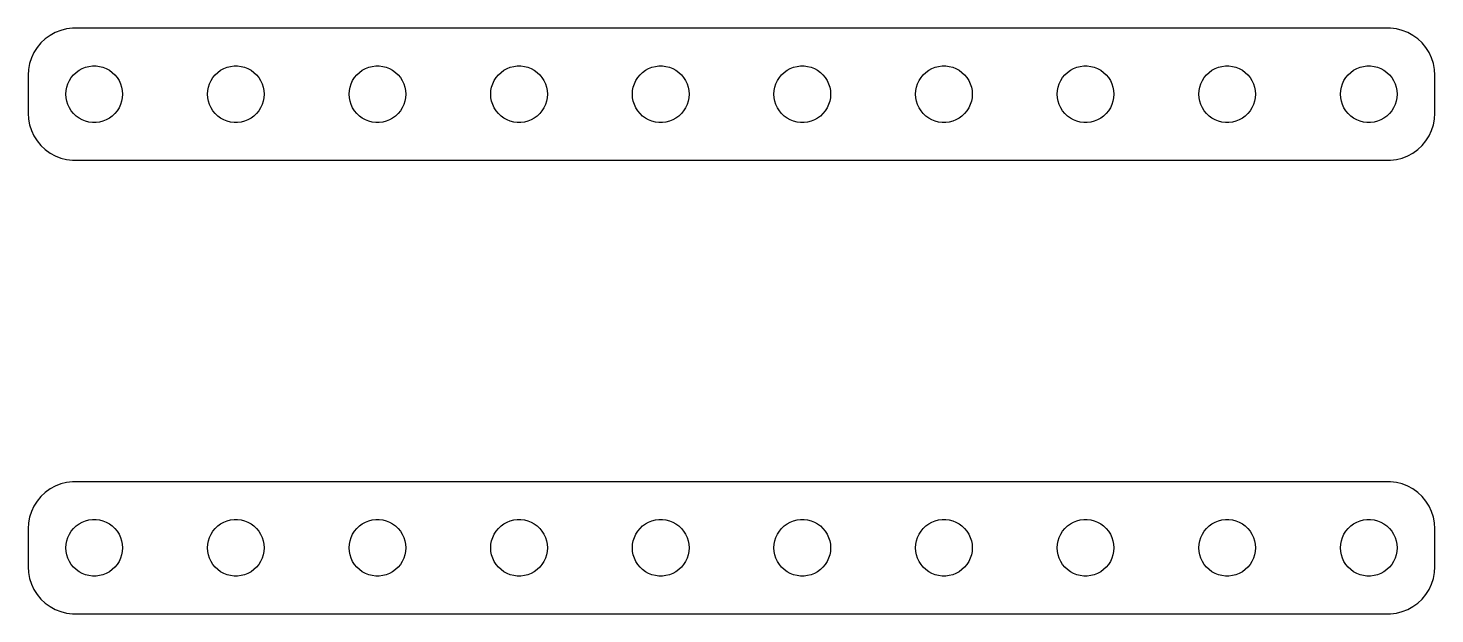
# Model space of a CAD drawing. Header units: metres. Extents: x -37.2 to 37.2, y 68.5 to 147.5.
# Drawn here: x -37.2 to 37.2, y 68.5 to 99.5 of the extents above; entities that cross this region are included whole.
import ezdxf

# ---------------------------------------------------------------- set-up
doc = ezdxf.new("R2010")
doc.units = ezdxf.units.M

msp = doc.modelspace()

# ---------------------------------------------------------------- linework, layer by layer
for p, q in [((-36.0896, 99.1108), (-36.3436, 98.9263)), ((-35.8144, 99.2621), (-36.0896, 99.1108)), ((-35.5225, 99.3776), (-35.8144, 99.2621)), ((-35.2184, 99.4557), (-35.5225, 99.3776)), ((-34.907, 99.4951), (-35.2184, 99.4557)), ((34.907, 99.4951), (-34.907, 99.4951)), ((35.2184, 99.4557), (34.907, 99.4951)), ((35.5225, 99.3776), (35.2184, 99.4557)), ((35.8144, 99.2621), (35.5225, 99.3776)), ((36.0896, 99.1108), (35.8144, 99.2621)), ((36.3436, 98.9263), (36.0896, 99.1108)), ((-36.7725, 98.4695), (-36.9408, 98.2044)), ((-36.5724, 98.7114), (-36.7725, 98.4695)), ((-36.3436, 98.9263), (-36.5724, 98.7114)), ((36.5724, 98.7114), (36.3436, 98.9263)), ((36.7725, 98.4695), (36.5724, 98.7114)), ((36.9408, 98.2044), (36.7725, 98.4695)), ((-37.1714, 97.6217), (-37.2303, 97.3133)), ((-37.0744, 97.9203), (-37.1714, 97.6217)), ((-36.9408, 98.2044), (-37.0744, 97.9203)), ((37.0744, 97.9203), (36.9408, 98.2044)), ((37.1714, 97.6217), (37.0744, 97.9203)), ((37.2303, 97.3133), (37.1714, 97.6217)), ((-37.2303, 97.3133), (-37.25, 97)), ((-37.25, 97), (-37.25, 95)), ((-35.0645, 96.7226), (-34.9635, 96.8817)), ((-34.9635, 96.8817), (-34.8434, 97.0268)), ((-34.8434, 97.0268), (-34.7061, 97.1558)), ((-34.7061, 97.1558), (-34.5537, 97.2665)), ((-34.5537, 97.2665), (-34.3887, 97.3572)), ((-34.3887, 97.3572), (-34.2135, 97.4266)), ((-34.2135, 97.4266), (-34.0311, 97.4734)), ((-34.0311, 97.4734), (-33.8442, 97.497)), ((-33.8442, 97.497), (-33.6558, 97.497)), ((-33.6558, 97.497), (-33.4689, 97.4734)), ((-33.4689, 97.4734), (-33.2865, 97.4266)), ((-33.2865, 97.4266), (-33.1113, 97.3572)), ((-33.1113, 97.3572), (-32.9463, 97.2665)), ((-32.9463, 97.2665), (-32.7939, 97.1558)), ((-32.7939, 97.1558), (-32.6565, 97.0268)), ((-32.6565, 97.0268), (-32.5365, 96.8817)), ((-32.5365, 96.8817), (-32.4355, 96.7226)), ((-27.5645, 96.7226), (-27.4635, 96.8817)), ((-27.4635, 96.8817), (-27.3434, 97.0268)), ((-27.3434, 97.0268), (-27.2061, 97.1558)), ((-27.2061, 97.1558), (-27.0537, 97.2665)), ((-27.0537, 97.2665), (-26.8887, 97.3572)), ((-26.8887, 97.3572), (-26.7135, 97.4266)), ((-26.7135, 97.4266), (-26.5311, 97.4734)), ((-26.5311, 97.4734), (-26.3442, 97.497)), ((-26.3442, 97.497), (-26.1558, 97.497)), ((-26.1558, 97.497), (-25.9689, 97.4734)), ((-25.9689, 97.4734), (-25.7865, 97.4266)), ((-25.7865, 97.4266), (-25.6113, 97.3572)), ((-25.6113, 97.3572), (-25.4463, 97.2665)), ((-25.4463, 97.2665), (-25.2939, 97.1558)), ((-25.2939, 97.1558), (-25.1565, 97.0268)), ((-25.1565, 97.0268), (-25.0365, 96.8817)), ((-25.0365, 96.8817), (-24.9355, 96.7226)), ((-20.0645, 96.7226), (-19.9635, 96.8817)), ((-19.9635, 96.8817), (-19.8434, 97.0268)), ((-19.8434, 97.0268), (-19.7061, 97.1558)), ((-19.7061, 97.1558), (-19.5537, 97.2665)), ((-19.5537, 97.2665), (-19.3887, 97.3572)), ((-19.3887, 97.3572), (-19.2135, 97.4266)), ((-19.2135, 97.4266), (-19.0311, 97.4734)), ((-19.0311, 97.4734), (-18.8442, 97.497)), ((-18.8442, 97.497), (-18.6558, 97.497)), ((-18.6558, 97.497), (-18.4689, 97.4734)), ((-18.4689, 97.4734), (-18.2865, 97.4266)), ((-18.2865, 97.4266), (-18.1113, 97.3572)), ((-18.1113, 97.3572), (-17.9463, 97.2665)), ((-17.9463, 97.2665), (-17.7939, 97.1558)), ((-17.7939, 97.1558), (-17.6565, 97.0268)), ((-17.6565, 97.0268), (-17.5365, 96.8817)), ((-17.5365, 96.8817), (-17.4355, 96.7226)), ((-12.5645, 96.7226), (-12.4635, 96.8817)), ((-12.4635, 96.8817), (-12.3434, 97.0268)), ((-12.3434, 97.0268), (-12.2061, 97.1558)), ((-12.2061, 97.1558), (-12.0537, 97.2665)), ((-12.0537, 97.2665), (-11.8887, 97.3572)), ((-11.8887, 97.3572), (-11.7135, 97.4266)), ((-11.7135, 97.4266), (-11.5311, 97.4734)), ((-11.5311, 97.4734), (-11.3442, 97.497)), ((-11.3442, 97.497), (-11.1558, 97.497)), ((-11.1558, 97.497), (-10.9689, 97.4734)), ((-10.9689, 97.4734), (-10.7865, 97.4266)), ((-10.7865, 97.4266), (-10.6113, 97.3572)), ((-10.6113, 97.3572), (-10.4463, 97.2665)), ((-10.4463, 97.2665), (-10.2939, 97.1558)), ((-10.2939, 97.1558), (-10.1565, 97.0268)), ((-10.1565, 97.0268), (-10.0365, 96.8817)), ((-10.0365, 96.8817), (-9.93553, 96.7226)), ((-5.06445, 96.7226), (-4.96352, 96.8817)), ((-4.96352, 96.8817), (-4.84344, 97.0268)), ((-4.84344, 97.0268), (-4.70613, 97.1558)), ((-4.70613, 97.1558), (-4.55373, 97.2665)), ((-4.55373, 97.2665), (-4.38866, 97.3572)), ((-4.38866, 97.3572), (-4.21352, 97.4266)), ((-4.21352, 97.4266), (-4.03107, 97.4734)), ((-4.03107, 97.4734), (-3.84418, 97.497)), ((-3.84418, 97.497), (-3.65581, 97.497)), ((-3.65581, 97.497), (-3.46892, 97.4734)), ((-3.46892, 97.4734), (-3.28647, 97.4266)), ((-3.28647, 97.4266), (-3.11133, 97.3572)), ((-3.11133, 97.3572), (-2.94626, 97.2665)), ((-2.94626, 97.2665), (-2.79385, 97.1558)), ((-2.79385, 97.1558), (-2.65654, 97.0268)), ((-2.65654, 97.0268), (-2.53647, 96.8817)), ((-2.53647, 96.8817), (-2.43553, 96.7226)), ((2.43553, 96.7226), (2.53647, 96.8817)), ((2.53647, 96.8817), (2.65654, 97.0268)), ((2.65654, 97.0268), (2.79385, 97.1558)), ((2.79385, 97.1558), (2.94626, 97.2665)), ((2.94626, 97.2665), (3.11133, 97.3572)), ((3.11133, 97.3572), (3.28647, 97.4266)), ((3.28647, 97.4266), (3.46892, 97.4734)), ((3.46892, 97.4734), (3.65581, 97.497)), ((3.65581, 97.497), (3.84418, 97.497)), ((3.84418, 97.497), (4.03107, 97.4734)), ((4.03107, 97.4734), (4.21352, 97.4266)), ((4.21352, 97.4266), (4.38866, 97.3572)), ((4.38866, 97.3572), (4.55373, 97.2665)), ((4.55373, 97.2665), (4.70613, 97.1558)), ((4.70613, 97.1558), (4.84344, 97.0268)), ((4.84344, 97.0268), (4.96352, 96.8817)), ((4.96352, 96.8817), (5.06445, 96.7226)), ((9.93553, 96.7226), (10.0365, 96.8817)), ((10.0365, 96.8817), (10.1565, 97.0268)), ((10.1565, 97.0268), (10.2939, 97.1558)), ((10.2939, 97.1558), (10.4463, 97.2665)), ((10.4463, 97.2665), (10.6113, 97.3572)), ((10.6113, 97.3572), (10.7865, 97.4266)), ((10.7865, 97.4266), (10.9689, 97.4734)), ((10.9689, 97.4734), (11.1558, 97.497)), ((11.1558, 97.497), (11.3442, 97.497)), ((11.3442, 97.497), (11.5311, 97.4734)), ((11.5311, 97.4734), (11.7135, 97.4266)), ((11.7135, 97.4266), (11.8887, 97.3572)), ((11.8887, 97.3572), (12.0537, 97.2665)), ((12.0537, 97.2665), (12.2061, 97.1558)), ((12.2061, 97.1558), (12.3434, 97.0268)), ((12.3434, 97.0268), (12.4635, 96.8817)), ((12.4635, 96.8817), (12.5645, 96.7226)), ((17.4355, 96.7226), (17.5365, 96.8817)), ((17.5365, 96.8817), (17.6565, 97.0268)), ((17.6565, 97.0268), (17.7939, 97.1558)), ((17.7939, 97.1558), (17.9463, 97.2665)), ((17.9463, 97.2665), (18.1113, 97.3572)), ((18.1113, 97.3572), (18.2865, 97.4266)), ((18.2865, 97.4266), (18.4689, 97.4734)), ((18.4689, 97.4734), (18.6558, 97.497)), ((18.6558, 97.497), (18.8442, 97.497)), ((18.8442, 97.497), (19.0311, 97.4734)), ((19.0311, 97.4734), (19.2135, 97.4266)), ((19.2135, 97.4266), (19.3887, 97.3572)), ((19.3887, 97.3572), (19.5537, 97.2665)), ((19.5537, 97.2665), (19.7061, 97.1558)), ((19.7061, 97.1558), (19.8434, 97.0268)), ((19.8434, 97.0268), (19.9635, 96.8817)), ((19.9635, 96.8817), (20.0645, 96.7226)), ((24.9355, 96.7226), (25.0365, 96.8817)), ((25.0365, 96.8817), (25.1565, 97.0268)), ((25.1565, 97.0268), (25.2939, 97.1558)), ((25.2939, 97.1558), (25.4463, 97.2665)), ((25.4463, 97.2665), (25.6113, 97.3572)), ((25.6113, 97.3572), (25.7865, 97.4266)), ((25.7865, 97.4266), (25.9689, 97.4734)), ((25.9689, 97.4734), (26.1558, 97.497)), ((26.1558, 97.497), (26.3442, 97.497)), ((26.3442, 97.497), (26.5311, 97.4734)), ((26.5311, 97.4734), (26.7135, 97.4266)), ((26.7135, 97.4266), (26.8887, 97.3572)), ((26.8887, 97.3572), (27.0537, 97.2665)), ((27.0537, 97.2665), (27.2061, 97.1558)), ((27.2061, 97.1558), (27.3434, 97.0268)), ((27.3434, 97.0268), (27.4635, 96.8817)), ((27.4635, 96.8817), (27.5645, 96.7226)), ((32.4355, 96.7226), (32.5365, 96.8817)), ((32.5365, 96.8817), (32.6565, 97.0268)), ((32.6565, 97.0268), (32.7939, 97.1558)), ((32.7939, 97.1558), (32.9463, 97.2665)), ((32.9463, 97.2665), (33.1113, 97.3572)), ((33.1113, 97.3572), (33.2865, 97.4266)), ((33.2865, 97.4266), (33.4689, 97.4734)), ((33.4689, 97.4734), (33.6558, 97.497)), ((33.6558, 97.497), (33.8442, 97.497)), ((33.8442, 97.497), (34.0311, 97.4734)), ((34.0311, 97.4734), (34.2135, 97.4266)), ((34.2135, 97.4266), (34.3887, 97.3572)), ((34.3887, 97.3572), (34.5537, 97.2665)), ((34.5537, 97.2665), (34.7061, 97.1558)), ((34.7061, 97.1558), (34.8434, 97.0268)), ((34.8434, 97.0268), (34.9635, 96.8817)), ((34.9635, 96.8817), (35.0645, 96.7226)), ((37.25, 97), (37.2303, 97.3133)), ((37.25, 95), (37.25, 97)), ((-35.25, 96), (-35.2382, 96.188)), ((-35.2382, 96.188), (-35.2029, 96.373)), ((-35.2029, 96.373), (-35.1447, 96.5522)), ((-35.1447, 96.5522), (-35.0645, 96.7226)), ((-32.4355, 96.7226), (-32.3553, 96.5522)), ((-32.3553, 96.5522), (-32.2971, 96.373)), ((-32.2971, 96.373), (-32.2618, 96.188)), ((-32.2618, 96.188), (-32.25, 96)), ((-27.75, 96), (-27.7382, 96.188)), ((-27.7382, 96.188), (-27.7029, 96.373)), ((-27.7029, 96.373), (-27.6447, 96.5522)), ((-27.6447, 96.5522), (-27.5645, 96.7226)), ((-24.9355, 96.7226), (-24.8553, 96.5522)), ((-24.8553, 96.5522), (-24.7971, 96.373)), ((-24.7971, 96.373), (-24.7618, 96.188)), ((-24.7618, 96.188), (-24.75, 96)), ((-20.25, 96), (-20.2382, 96.188)), ((-20.2382, 96.188), (-20.2029, 96.373)), ((-20.2029, 96.373), (-20.1447, 96.5522)), ((-20.1447, 96.5522), (-20.0645, 96.7226)), ((-17.4355, 96.7226), (-17.3553, 96.5522)), ((-17.3553, 96.5522), (-17.2971, 96.373)), ((-17.2971, 96.373), (-17.2618, 96.188)), ((-17.2618, 96.188), (-17.25, 96)), ((-12.75, 96), (-12.7382, 96.188)), ((-12.7382, 96.188), (-12.7029, 96.373)), ((-12.7029, 96.373), (-12.6447, 96.5522)), ((-12.6447, 96.5522), (-12.5645, 96.7226)), ((-9.93553, 96.7226), (-9.85533, 96.5522)), ((-9.85533, 96.5522), (-9.79712, 96.373)), ((-9.79712, 96.373), (-9.76183, 96.188)), ((-9.76183, 96.188), (-9.75, 96)), ((-5.25, 96), (-5.23816, 96.188)), ((-5.23816, 96.188), (-5.20287, 96.373)), ((-5.20287, 96.373), (-5.14465, 96.5522)), ((-5.14465, 96.5522), (-5.06445, 96.7226)), ((-2.43553, 96.7226), (-2.35533, 96.5522)), ((-2.35533, 96.5522), (-2.29712, 96.373)), ((-2.29712, 96.373), (-2.26183, 96.188)), ((-2.26183, 96.188), (-2.25, 96)), ((2.25, 96), (2.26183, 96.188)), ((2.26183, 96.188), (2.29712, 96.373)), ((2.29712, 96.373), (2.35533, 96.5522)), ((2.35533, 96.5522), (2.43553, 96.7226)), ((5.06445, 96.7226), (5.14465, 96.5522)), ((5.14465, 96.5522), (5.20287, 96.373)), ((5.20287, 96.373), (5.23816, 96.188)), ((5.23816, 96.188), (5.25, 96)), ((9.75, 96), (9.76183, 96.188)), ((9.76183, 96.188), (9.79712, 96.373)), ((9.79712, 96.373), (9.85533, 96.5522)), ((9.85533, 96.5522), (9.93553, 96.7226)), ((12.5645, 96.7226), (12.6447, 96.5522)), ((12.6447, 96.5522), (12.7029, 96.373)), ((12.7029, 96.373), (12.7382, 96.188)), ((12.7382, 96.188), (12.75, 96)), ((17.25, 96), (17.2618, 96.188)), ((17.2618, 96.188), (17.2971, 96.373)), ((17.2971, 96.373), (17.3553, 96.5522)), ((17.3553, 96.5522), (17.4355, 96.7226)), ((20.0645, 96.7226), (20.1447, 96.5522)), ((20.1447, 96.5522), (20.2029, 96.373)), ((20.2029, 96.373), (20.2382, 96.188)), ((20.2382, 96.188), (20.25, 96)), ((24.75, 96), (24.7618, 96.188)), ((24.7618, 96.188), (24.7971, 96.373)), ((24.7971, 96.373), (24.8553, 96.5522)), ((24.8553, 96.5522), (24.9355, 96.7226)), ((27.5645, 96.7226), (27.6447, 96.5522)), ((27.6447, 96.5522), (27.7029, 96.373)), ((27.7029, 96.373), (27.7382, 96.188)), ((27.7382, 96.188), (27.75, 96)), ((32.25, 96), (32.2618, 96.188)), ((32.2618, 96.188), (32.2971, 96.373)), ((32.2971, 96.373), (32.3553, 96.5522)), ((32.3553, 96.5522), (32.4355, 96.7226)), ((35.0645, 96.7226), (35.1447, 96.5522)), ((35.1447, 96.5522), (35.2029, 96.373)), ((35.2029, 96.373), (35.2382, 96.188)), ((35.2382, 96.188), (35.25, 96)), ((-35.2382, 95.812), (-35.25, 96)), ((-35.2029, 95.627), (-35.2382, 95.812)), ((-35.1447, 95.4478), (-35.2029, 95.627)), ((-35.0645, 95.2774), (-35.1447, 95.4478)), ((-32.3553, 95.4478), (-32.4355, 95.2774)), ((-32.2971, 95.627), (-32.3553, 95.4478)), ((-32.2618, 95.812), (-32.2971, 95.627)), ((-32.25, 96), (-32.2618, 95.812)), ((-27.7382, 95.812), (-27.75, 96)), ((-27.7029, 95.627), (-27.7382, 95.812)), ((-27.6447, 95.4478), (-27.7029, 95.627)), ((-27.5645, 95.2774), (-27.6447, 95.4478)), ((-24.8553, 95.4478), (-24.9355, 95.2774)), ((-24.7971, 95.627), (-24.8553, 95.4478)), ((-24.7618, 95.812), (-24.7971, 95.627)), ((-24.75, 96), (-24.7618, 95.812)), ((-20.2382, 95.812), (-20.25, 96)), ((-20.2029, 95.627), (-20.2382, 95.812)), ((-20.1447, 95.4478), (-20.2029, 95.627)), ((-20.0645, 95.2774), (-20.1447, 95.4478)), ((-17.3553, 95.4478), (-17.4355, 95.2774)), ((-17.2971, 95.627), (-17.3553, 95.4478)), ((-17.2618, 95.812), (-17.2971, 95.627)), ((-17.25, 96), (-17.2618, 95.812)), ((-12.7382, 95.812), (-12.75, 96)), ((-12.7029, 95.627), (-12.7382, 95.812)), ((-12.6447, 95.4478), (-12.7029, 95.627)), ((-12.5645, 95.2774), (-12.6447, 95.4478)), ((-9.85533, 95.4478), (-9.93553, 95.2774)), ((-9.79712, 95.627), (-9.85533, 95.4478)), ((-9.76183, 95.812), (-9.79712, 95.627)), ((-9.75, 96), (-9.76183, 95.812)), ((-5.23816, 95.812), (-5.25, 96)), ((-5.20287, 95.627), (-5.23816, 95.812)), ((-5.14465, 95.4478), (-5.20287, 95.627)), ((-5.06445, 95.2774), (-5.14465, 95.4478)), ((-2.35533, 95.4478), (-2.43553, 95.2774)), ((-2.29712, 95.627), (-2.35533, 95.4478)), ((-2.26183, 95.812), (-2.29712, 95.627)), ((-2.25, 96), (-2.26183, 95.812)), ((2.26183, 95.812), (2.25, 96)), ((2.29712, 95.627), (2.26183, 95.812)), ((2.35533, 95.4478), (2.29712, 95.627)), ((2.43553, 95.2774), (2.35533, 95.4478)), ((5.14465, 95.4478), (5.06445, 95.2774)), ((5.20287, 95.627), (5.14465, 95.4478)), ((5.23816, 95.812), (5.20287, 95.627)), ((5.25, 96), (5.23816, 95.812)), ((9.76183, 95.812), (9.75, 96)), ((9.79712, 95.627), (9.76183, 95.812)), ((9.85533, 95.4478), (9.79712, 95.627)), ((9.93553, 95.2774), (9.85533, 95.4478)), ((12.6447, 95.4478), (12.5645, 95.2774)), ((12.7029, 95.627), (12.6447, 95.4478)), ((12.7382, 95.812), (12.7029, 95.627)), ((12.75, 96), (12.7382, 95.812)), ((17.2618, 95.812), (17.25, 96)), ((17.2971, 95.627), (17.2618, 95.812)), ((17.3553, 95.4478), (17.2971, 95.627)), ((17.4355, 95.2774), (17.3553, 95.4478)), ((20.1447, 95.4478), (20.0645, 95.2774)), ((20.2029, 95.627), (20.1447, 95.4478)), ((20.2382, 95.812), (20.2029, 95.627)), ((20.25, 96), (20.2382, 95.812)), ((24.7618, 95.812), (24.75, 96)), ((24.7971, 95.627), (24.7618, 95.812)), ((24.8553, 95.4478), (24.7971, 95.627)), ((24.9355, 95.2774), (24.8553, 95.4478)), ((27.6447, 95.4478), (27.5645, 95.2774)), ((27.7029, 95.627), (27.6447, 95.4478)), ((27.7382, 95.812), (27.7029, 95.627)), ((27.75, 96), (27.7382, 95.812)), ((32.2618, 95.812), (32.25, 96)), ((32.2971, 95.627), (32.2618, 95.812)), ((32.3553, 95.4478), (32.2971, 95.627)), ((32.4355, 95.2774), (32.3553, 95.4478)), ((35.1447, 95.4478), (35.0645, 95.2774)), ((35.2029, 95.627), (35.1447, 95.4478)), ((35.2382, 95.812), (35.2029, 95.627)), ((35.25, 96), (35.2382, 95.812)), ((-37.25, 95), (-37.2303, 94.6867)), ((-37.2303, 94.6867), (-37.1714, 94.3783)), ((-34.9635, 95.1183), (-35.0645, 95.2774)), ((-34.8434, 94.9732), (-34.9635, 95.1183)), ((-34.7061, 94.8442), (-34.8434, 94.9732)), ((-34.5537, 94.7335), (-34.7061, 94.8442)), ((-34.3887, 94.6428), (-34.5537, 94.7335)), ((-34.2135, 94.5734), (-34.3887, 94.6428)), ((-33.1113, 94.6428), (-33.2865, 94.5734)), ((-32.9463, 94.7335), (-33.1113, 94.6428)), ((-32.7939, 94.8442), (-32.9463, 94.7335)), ((-32.6565, 94.9732), (-32.7939, 94.8442)), ((-32.5365, 95.1183), (-32.6565, 94.9732)), ((-32.4355, 95.2774), (-32.5365, 95.1183)), ((-27.4635, 95.1183), (-27.5645, 95.2774)), ((-27.3434, 94.9732), (-27.4635, 95.1183)), ((-27.2061, 94.8442), (-27.3434, 94.9732)), ((-27.0537, 94.7335), (-27.2061, 94.8442)), ((-26.8887, 94.6428), (-27.0537, 94.7335)), ((-26.7135, 94.5734), (-26.8887, 94.6428)), ((-25.6113, 94.6428), (-25.7865, 94.5734)), ((-25.4463, 94.7335), (-25.6113, 94.6428)), ((-25.2939, 94.8442), (-25.4463, 94.7335)), ((-25.1565, 94.9732), (-25.2939, 94.8442)), ((-25.0365, 95.1183), (-25.1565, 94.9732)), ((-24.9355, 95.2774), (-25.0365, 95.1183)), ((-19.9635, 95.1183), (-20.0645, 95.2774)), ((-19.8434, 94.9732), (-19.9635, 95.1183)), ((-19.7061, 94.8442), (-19.8434, 94.9732)), ((-19.5537, 94.7335), (-19.7061, 94.8442)), ((-19.3887, 94.6428), (-19.5537, 94.7335)), ((-19.2135, 94.5734), (-19.3887, 94.6428)), ((-18.1113, 94.6428), (-18.2865, 94.5734)), ((-17.9463, 94.7335), (-18.1113, 94.6428)), ((-17.7939, 94.8442), (-17.9463, 94.7335)), ((-17.6565, 94.9732), (-17.7939, 94.8442)), ((-17.5365, 95.1183), (-17.6565, 94.9732)), ((-17.4355, 95.2774), (-17.5365, 95.1183)), ((-12.4635, 95.1183), (-12.5645, 95.2774)), ((-12.3434, 94.9732), (-12.4635, 95.1183)), ((-12.2061, 94.8442), (-12.3434, 94.9732)), ((-12.0537, 94.7335), (-12.2061, 94.8442)), ((-11.8887, 94.6428), (-12.0537, 94.7335)), ((-11.7135, 94.5734), (-11.8887, 94.6428)), ((-10.6113, 94.6428), (-10.7865, 94.5734)), ((-10.4463, 94.7335), (-10.6113, 94.6428)), ((-10.2939, 94.8442), (-10.4463, 94.7335)), ((-10.1565, 94.9732), (-10.2939, 94.8442)), ((-10.0365, 95.1183), (-10.1565, 94.9732)), ((-9.93553, 95.2774), (-10.0365, 95.1183)), ((-4.96352, 95.1183), (-5.06445, 95.2774)), ((-4.84344, 94.9732), (-4.96352, 95.1183)), ((-4.70613, 94.8442), (-4.84344, 94.9732)), ((-4.55373, 94.7335), (-4.70613, 94.8442)), ((-4.38866, 94.6428), (-4.55373, 94.7335)), ((-4.21352, 94.5734), (-4.38866, 94.6428)), ((-3.11133, 94.6428), (-3.28647, 94.5734)), ((-2.94626, 94.7335), (-3.11133, 94.6428)), ((-2.79385, 94.8442), (-2.94626, 94.7335)), ((-2.65654, 94.9732), (-2.79385, 94.8442)), ((-2.53647, 95.1183), (-2.65654, 94.9732)), ((-2.43553, 95.2774), (-2.53647, 95.1183)), ((2.53647, 95.1183), (2.43553, 95.2774)), ((2.65654, 94.9732), (2.53647, 95.1183)), ((2.79385, 94.8442), (2.65654, 94.9732)), ((2.94626, 94.7335), (2.79385, 94.8442)), ((3.11133, 94.6428), (2.94626, 94.7335)), ((3.28647, 94.5734), (3.11133, 94.6428)), ((4.38866, 94.6428), (4.21352, 94.5734)), ((4.55373, 94.7335), (4.38866, 94.6428)), ((4.70613, 94.8442), (4.55373, 94.7335)), ((4.84344, 94.9732), (4.70613, 94.8442)), ((4.96352, 95.1183), (4.84344, 94.9732)), ((5.06445, 95.2774), (4.96352, 95.1183)), ((10.0365, 95.1183), (9.93553, 95.2774)), ((10.1565, 94.9732), (10.0365, 95.1183)), ((10.2939, 94.8442), (10.1565, 94.9732)), ((10.4463, 94.7335), (10.2939, 94.8442)), ((10.6113, 94.6428), (10.4463, 94.7335)), ((10.7865, 94.5734), (10.6113, 94.6428)), ((11.8887, 94.6428), (11.7135, 94.5734)), ((12.0537, 94.7335), (11.8887, 94.6428)), ((12.2061, 94.8442), (12.0537, 94.7335)), ((12.3434, 94.9732), (12.2061, 94.8442)), ((12.4635, 95.1183), (12.3434, 94.9732)), ((12.5645, 95.2774), (12.4635, 95.1183)), ((17.5365, 95.1183), (17.4355, 95.2774)), ((17.6565, 94.9732), (17.5365, 95.1183)), ((17.7939, 94.8442), (17.6565, 94.9732)), ((17.9463, 94.7335), (17.7939, 94.8442)), ((18.1113, 94.6428), (17.9463, 94.7335)), ((18.2865, 94.5734), (18.1113, 94.6428)), ((19.3887, 94.6428), (19.2135, 94.5734)), ((19.5537, 94.7335), (19.3887, 94.6428)), ((19.7061, 94.8442), (19.5537, 94.7335)), ((19.8434, 94.9732), (19.7061, 94.8442)), ((19.9635, 95.1183), (19.8434, 94.9732)), ((20.0645, 95.2774), (19.9635, 95.1183)), ((25.0365, 95.1183), (24.9355, 95.2774)), ((25.1565, 94.9732), (25.0365, 95.1183)), ((25.2939, 94.8442), (25.1565, 94.9732)), ((25.4463, 94.7335), (25.2939, 94.8442)), ((25.6113, 94.6428), (25.4463, 94.7335)), ((25.7865, 94.5734), (25.6113, 94.6428)), ((26.8887, 94.6428), (26.7135, 94.5734)), ((27.0537, 94.7335), (26.8887, 94.6428)), ((27.2061, 94.8442), (27.0537, 94.7335)), ((27.3434, 94.9732), (27.2061, 94.8442)), ((27.4635, 95.1183), (27.3434, 94.9732)), ((27.5645, 95.2774), (27.4635, 95.1183)), ((32.5365, 95.1183), (32.4355, 95.2774)), ((32.6565, 94.9732), (32.5365, 95.1183)), ((32.7939, 94.8442), (32.6565, 94.9732)), ((32.9463, 94.7335), (32.7939, 94.8442)), ((33.1113, 94.6428), (32.9463, 94.7335)), ((33.2865, 94.5734), (33.1113, 94.6428)), ((34.3887, 94.6428), (34.2135, 94.5734)), ((34.5537, 94.7335), (34.3887, 94.6428)), ((34.7061, 94.8442), (34.5537, 94.7335)), ((34.8434, 94.9732), (34.7061, 94.8442)), ((34.9635, 95.1183), (34.8434, 94.9732)), ((35.0645, 95.2774), (34.9635, 95.1183)), ((37.1714, 94.3783), (37.2303, 94.6867)), ((37.2303, 94.6867), (37.25, 95)), ((-37.1714, 94.3783), (-37.0744, 94.0797)), ((-37.0744, 94.0797), (-36.9408, 93.7956)), ((-34.0311, 94.5266), (-34.2135, 94.5734)), ((-33.8442, 94.503), (-34.0311, 94.5266)), ((-33.6558, 94.503), (-33.8442, 94.503)), ((-33.4689, 94.5266), (-33.6558, 94.503)), ((-33.2865, 94.5734), (-33.4689, 94.5266)), ((-26.5311, 94.5266), (-26.7135, 94.5734)), ((-26.3442, 94.503), (-26.5311, 94.5266)), ((-26.1558, 94.503), (-26.3442, 94.503)), ((-25.9689, 94.5266), (-26.1558, 94.503)), ((-25.7865, 94.5734), (-25.9689, 94.5266)), ((-19.0311, 94.5266), (-19.2135, 94.5734)), ((-18.8442, 94.503), (-19.0311, 94.5266)), ((-18.6558, 94.503), (-18.8442, 94.503)), ((-18.4689, 94.5266), (-18.6558, 94.503)), ((-18.2865, 94.5734), (-18.4689, 94.5266)), ((-11.5311, 94.5266), (-11.7135, 94.5734)), ((-11.3442, 94.503), (-11.5311, 94.5266)), ((-11.1558, 94.503), (-11.3442, 94.503)), ((-10.9689, 94.5266), (-11.1558, 94.503)), ((-10.7865, 94.5734), (-10.9689, 94.5266)), ((-4.03107, 94.5266), (-4.21352, 94.5734)), ((-3.84418, 94.503), (-4.03107, 94.5266)), ((-3.65581, 94.503), (-3.84418, 94.503)), ((-3.46892, 94.5266), (-3.65581, 94.503)), ((-3.28647, 94.5734), (-3.46892, 94.5266)), ((3.46892, 94.5266), (3.28647, 94.5734)), ((3.65581, 94.503), (3.46892, 94.5266)), ((3.84418, 94.503), (3.65581, 94.503)), ((4.03107, 94.5266), (3.84418, 94.503)), ((4.21352, 94.5734), (4.03107, 94.5266)), ((10.9689, 94.5266), (10.7865, 94.5734)), ((11.1558, 94.503), (10.9689, 94.5266)), ((11.3442, 94.503), (11.1558, 94.503)), ((11.5311, 94.5266), (11.3442, 94.503)), ((11.7135, 94.5734), (11.5311, 94.5266)), ((18.4689, 94.5266), (18.2865, 94.5734)), ((18.6558, 94.503), (18.4689, 94.5266)), ((18.8442, 94.503), (18.6558, 94.503)), ((19.0311, 94.5266), (18.8442, 94.503)), ((19.2135, 94.5734), (19.0311, 94.5266)), ((25.9689, 94.5266), (25.7865, 94.5734)), ((26.1558, 94.503), (25.9689, 94.5266)), ((26.3442, 94.503), (26.1558, 94.503)), ((26.5311, 94.5266), (26.3442, 94.503)), ((26.7135, 94.5734), (26.5311, 94.5266)), ((33.4689, 94.5266), (33.2865, 94.5734)), ((33.6558, 94.503), (33.4689, 94.5266)), ((33.8442, 94.503), (33.6558, 94.503)), ((34.0311, 94.5266), (33.8442, 94.503)), ((34.2135, 94.5734), (34.0311, 94.5266)), ((36.9408, 93.7956), (37.0744, 94.0797)), ((37.0744, 94.0797), (37.1714, 94.3783)), ((-36.9408, 93.7956), (-36.7725, 93.5305)), ((-36.7725, 93.5305), (-36.5724, 93.2886)), ((-36.5724, 93.2886), (-36.3436, 93.0737)), ((36.3436, 93.0737), (36.5724, 93.2886)), ((36.5724, 93.2886), (36.7725, 93.5305)), ((36.7725, 93.5305), (36.9408, 93.7956)), ((-36.3436, 93.0737), (-36.0896, 92.8892)), ((-36.0896, 92.8892), (-35.8144, 92.7379)), ((-35.8144, 92.7379), (-35.5225, 92.6224)), ((-35.5225, 92.6224), (-35.2184, 92.5443)), ((-35.2184, 92.5443), (-34.907, 92.5049)), ((-34.907, 92.5049), (34.907, 92.5049)), ((34.907, 92.5049), (35.2184, 92.5443)), ((35.2184, 92.5443), (35.5225, 92.6224)), ((35.5225, 92.6224), (35.8144, 92.7379)), ((35.8144, 92.7379), (36.0896, 92.8892)), ((36.0896, 92.8892), (36.3436, 93.0737)), ((-35.8144, 75.2621), (-36.0896, 75.1108)), ((-35.5225, 75.3776), (-35.8144, 75.2621)), ((-35.2184, 75.4557), (-35.5225, 75.3776)), ((-34.907, 75.4951), (-35.2184, 75.4557)), ((34.907, 75.4951), (-34.907, 75.4951)), ((35.2184, 75.4557), (34.907, 75.4951)), ((35.5225, 75.3776), (35.2184, 75.4557)), ((35.8144, 75.2621), (35.5225, 75.3776)), ((36.0896, 75.1108), (35.8144, 75.2621)), ((-36.5724, 74.7114), (-36.7725, 74.4695)), ((-36.3436, 74.9263), (-36.5724, 74.7114)), ((-36.0896, 75.1108), (-36.3436, 74.9263)), ((36.3436, 74.9263), (36.0896, 75.1108)), ((36.5724, 74.7114), (36.3436, 74.9263)), ((36.7725, 74.4695), (36.5724, 74.7114)), ((-37.0744, 73.9203), (-37.1714, 73.6217)), ((-36.9408, 74.2044), (-37.0744, 73.9203)), ((-36.7725, 74.4695), (-36.9408, 74.2044)), ((36.9408, 74.2044), (36.7725, 74.4695)), ((37.0744, 73.9203), (36.9408, 74.2044)), ((37.1714, 73.6217), (37.0744, 73.9203)), ((-37.2303, 73.3133), (-37.25, 73)), ((-37.1714, 73.6217), (-37.2303, 73.3133)), ((-34.9635, 72.8817), (-34.8434, 73.0268)), ((-34.8434, 73.0268), (-34.7061, 73.1558)), ((-34.7061, 73.1558), (-34.5537, 73.2665)), ((-34.5537, 73.2665), (-34.3887, 73.3572)), ((-34.3887, 73.3572), (-34.2135, 73.4266)), ((-34.2135, 73.4266), (-34.0311, 73.4734)), ((-34.0311, 73.4734), (-33.8442, 73.497)), ((-33.8442, 73.497), (-33.6558, 73.497)), ((-33.6558, 73.497), (-33.4689, 73.4734)), ((-33.4689, 73.4734), (-33.2865, 73.4266)), ((-33.2865, 73.4266), (-33.1113, 73.3572)), ((-33.1113, 73.3572), (-32.9463, 73.2665)), ((-32.9463, 73.2665), (-32.7939, 73.1558)), ((-32.7939, 73.1558), (-32.6565, 73.0268)), ((-32.6565, 73.0268), (-32.5365, 72.8817)), ((-27.4635, 72.8817), (-27.3434, 73.0268)), ((-27.3434, 73.0268), (-27.2061, 73.1558)), ((-27.2061, 73.1558), (-27.0537, 73.2665)), ((-27.0537, 73.2665), (-26.8887, 73.3572)), ((-26.8887, 73.3572), (-26.7135, 73.4266)), ((-26.7135, 73.4266), (-26.5311, 73.4734)), ((-26.5311, 73.4734), (-26.3442, 73.497)), ((-26.3442, 73.497), (-26.1558, 73.497)), ((-26.1558, 73.497), (-25.9689, 73.4734)), ((-25.9689, 73.4734), (-25.7865, 73.4266)), ((-25.7865, 73.4266), (-25.6113, 73.3572)), ((-25.6113, 73.3572), (-25.4463, 73.2665)), ((-25.4463, 73.2665), (-25.2939, 73.1558)), ((-25.2939, 73.1558), (-25.1565, 73.0268)), ((-25.1565, 73.0268), (-25.0365, 72.8817)), ((-19.9635, 72.8817), (-19.8434, 73.0268)), ((-19.8434, 73.0268), (-19.7061, 73.1558)), ((-19.7061, 73.1558), (-19.5537, 73.2665)), ((-19.5537, 73.2665), (-19.3887, 73.3572)), ((-19.3887, 73.3572), (-19.2135, 73.4266)), ((-19.2135, 73.4266), (-19.0311, 73.4734)), ((-19.0311, 73.4734), (-18.8442, 73.497)), ((-18.8442, 73.497), (-18.6558, 73.497)), ((-18.6558, 73.497), (-18.4689, 73.4734)), ((-18.4689, 73.4734), (-18.2865, 73.4266)), ((-18.2865, 73.4266), (-18.1113, 73.3572)), ((-18.1113, 73.3572), (-17.9463, 73.2665)), ((-17.9463, 73.2665), (-17.7939, 73.1558)), ((-17.7939, 73.1558), (-17.6565, 73.0268)), ((-17.6565, 73.0268), (-17.5365, 72.8817)), ((-12.4635, 72.8817), (-12.3434, 73.0268)), ((-12.3434, 73.0268), (-12.2061, 73.1558)), ((-12.2061, 73.1558), (-12.0537, 73.2665)), ((-12.0537, 73.2665), (-11.8887, 73.3572)), ((-11.8887, 73.3572), (-11.7135, 73.4266)), ((-11.7135, 73.4266), (-11.5311, 73.4734)), ((-11.5311, 73.4734), (-11.3442, 73.497)), ((-11.3442, 73.497), (-11.1558, 73.497)), ((-11.1558, 73.497), (-10.9689, 73.4734)), ((-10.9689, 73.4734), (-10.7865, 73.4266)), ((-10.7865, 73.4266), (-10.6113, 73.3572)), ((-10.6113, 73.3572), (-10.4463, 73.2665)), ((-10.4463, 73.2665), (-10.2939, 73.1558)), ((-10.2939, 73.1558), (-10.1565, 73.0268)), ((-10.1565, 73.0268), (-10.0365, 72.8817)), ((-4.96352, 72.8817), (-4.84344, 73.0268)), ((-4.84344, 73.0268), (-4.70613, 73.1558)), ((-4.70613, 73.1558), (-4.55373, 73.2665)), ((-4.55373, 73.2665), (-4.38866, 73.3572)), ((-4.38866, 73.3572), (-4.21352, 73.4266)), ((-4.21352, 73.4266), (-4.03107, 73.4734)), ((-4.03107, 73.4734), (-3.84418, 73.497)), ((-3.84418, 73.497), (-3.65581, 73.497)), ((-3.65581, 73.497), (-3.46892, 73.4734)), ((-3.46892, 73.4734), (-3.28647, 73.4266)), ((-3.28647, 73.4266), (-3.11133, 73.3572)), ((-3.11133, 73.3572), (-2.94626, 73.2665)), ((-2.94626, 73.2665), (-2.79385, 73.1558)), ((-2.79385, 73.1558), (-2.65654, 73.0268)), ((-2.65654, 73.0268), (-2.53647, 72.8817)), ((2.53647, 72.8817), (2.65654, 73.0268)), ((2.65654, 73.0268), (2.79385, 73.1558)), ((2.79385, 73.1558), (2.94626, 73.2665)), ((2.94626, 73.2665), (3.11133, 73.3572)), ((3.11133, 73.3572), (3.28647, 73.4266)), ((3.28647, 73.4266), (3.46892, 73.4734)), ((3.46892, 73.4734), (3.65581, 73.497)), ((3.65581, 73.497), (3.84418, 73.497)), ((3.84418, 73.497), (4.03107, 73.4734)), ((4.03107, 73.4734), (4.21352, 73.4266)), ((4.21352, 73.4266), (4.38866, 73.3572)), ((4.38866, 73.3572), (4.55373, 73.2665)), ((4.55373, 73.2665), (4.70613, 73.1558)), ((4.70613, 73.1558), (4.84344, 73.0268)), ((4.84344, 73.0268), (4.96352, 72.8817)), ((10.0365, 72.8817), (10.1565, 73.0268)), ((10.1565, 73.0268), (10.2939, 73.1558)), ((10.2939, 73.1558), (10.4463, 73.2665)), ((10.4463, 73.2665), (10.6113, 73.3572)), ((10.6113, 73.3572), (10.7865, 73.4266)), ((10.7865, 73.4266), (10.9689, 73.4734)), ((10.9689, 73.4734), (11.1558, 73.497)), ((11.1558, 73.497), (11.3442, 73.497)), ((11.3442, 73.497), (11.5311, 73.4734)), ((11.5311, 73.4734), (11.7135, 73.4266)), ((11.7135, 73.4266), (11.8887, 73.3572)), ((11.8887, 73.3572), (12.0537, 73.2665)), ((12.0537, 73.2665), (12.2061, 73.1558)), ((12.2061, 73.1558), (12.3434, 73.0268)), ((12.3434, 73.0268), (12.4635, 72.8817)), ((17.5365, 72.8817), (17.6565, 73.0268)), ((17.6565, 73.0268), (17.7939, 73.1558)), ((17.7939, 73.1558), (17.9463, 73.2665)), ((17.9463, 73.2665), (18.1113, 73.3572)), ((18.1113, 73.3572), (18.2865, 73.4266)), ((18.2865, 73.4266), (18.4689, 73.4734)), ((18.4689, 73.4734), (18.6558, 73.497)), ((18.6558, 73.497), (18.8442, 73.497)), ((18.8442, 73.497), (19.0311, 73.4734)), ((19.0311, 73.4734), (19.2135, 73.4266)), ((19.2135, 73.4266), (19.3887, 73.3572)), ((19.3887, 73.3572), (19.5537, 73.2665)), ((19.5537, 73.2665), (19.7061, 73.1558)), ((19.7061, 73.1558), (19.8434, 73.0268)), ((19.8434, 73.0268), (19.9635, 72.8817)), ((25.0365, 72.8817), (25.1565, 73.0268)), ((25.1565, 73.0268), (25.2939, 73.1558)), ((25.2939, 73.1558), (25.4463, 73.2665)), ((25.4463, 73.2665), (25.6113, 73.3572)), ((25.6113, 73.3572), (25.7865, 73.4266)), ((25.7865, 73.4266), (25.9689, 73.4734)), ((25.9689, 73.4734), (26.1558, 73.497)), ((26.1558, 73.497), (26.3442, 73.497)), ((26.3442, 73.497), (26.5311, 73.4734)), ((26.5311, 73.4734), (26.7135, 73.4266)), ((26.7135, 73.4266), (26.8887, 73.3572)), ((26.8887, 73.3572), (27.0537, 73.2665)), ((27.0537, 73.2665), (27.2061, 73.1558)), ((27.2061, 73.1558), (27.3434, 73.0268)), ((27.3434, 73.0268), (27.4635, 72.8817)), ((32.5365, 72.8817), (32.6565, 73.0268)), ((32.6565, 73.0268), (32.7939, 73.1558)), ((32.7939, 73.1558), (32.9463, 73.2665)), ((32.9463, 73.2665), (33.1113, 73.3572)), ((33.1113, 73.3572), (33.2865, 73.4266)), ((33.2865, 73.4266), (33.4689, 73.4734)), ((33.4689, 73.4734), (33.6558, 73.497)), ((33.6558, 73.497), (33.8442, 73.497)), ((33.8442, 73.497), (34.0311, 73.4734)), ((34.0311, 73.4734), (34.2135, 73.4266)), ((34.2135, 73.4266), (34.3887, 73.3572)), ((34.3887, 73.3572), (34.5537, 73.2665)), ((34.5537, 73.2665), (34.7061, 73.1558)), ((34.7061, 73.1558), (34.8434, 73.0268)), ((34.8434, 73.0268), (34.9635, 72.8817)), ((37.2303, 73.3133), (37.1714, 73.6217)), ((37.25, 73), (37.2303, 73.3133)), ((-37.25, 73), (-37.25, 71)), ((-35.2382, 72.188), (-35.2029, 72.373)), ((-35.2029, 72.373), (-35.1447, 72.5522)), ((-35.1447, 72.5522), (-35.0645, 72.7226)), ((-35.0645, 72.7226), (-34.9635, 72.8817)), ((-32.5365, 72.8817), (-32.4355, 72.7226)), ((-32.4355, 72.7226), (-32.3553, 72.5522)), ((-32.3553, 72.5522), (-32.2971, 72.373)), ((-32.2971, 72.373), (-32.2618, 72.188)), ((-27.7382, 72.188), (-27.7029, 72.373)), ((-27.7029, 72.373), (-27.6447, 72.5522)), ((-27.6447, 72.5522), (-27.5645, 72.7226)), ((-27.5645, 72.7226), (-27.4635, 72.8817)), ((-25.0365, 72.8817), (-24.9355, 72.7226)), ((-24.9355, 72.7226), (-24.8553, 72.5522)), ((-24.8553, 72.5522), (-24.7971, 72.373)), ((-24.7971, 72.373), (-24.7618, 72.188)), ((-20.2382, 72.188), (-20.2029, 72.373)), ((-20.2029, 72.373), (-20.1447, 72.5522)), ((-20.1447, 72.5522), (-20.0645, 72.7226)), ((-20.0645, 72.7226), (-19.9635, 72.8817)), ((-17.5365, 72.8817), (-17.4355, 72.7226)), ((-17.4355, 72.7226), (-17.3553, 72.5522)), ((-17.3553, 72.5522), (-17.2971, 72.373)), ((-17.2971, 72.373), (-17.2618, 72.188)), ((-12.7382, 72.188), (-12.7029, 72.373)), ((-12.7029, 72.373), (-12.6447, 72.5522)), ((-12.6447, 72.5522), (-12.5645, 72.7226)), ((-12.5645, 72.7226), (-12.4635, 72.8817)), ((-10.0365, 72.8817), (-9.93553, 72.7226)), ((-9.93553, 72.7226), (-9.85533, 72.5522)), ((-9.85533, 72.5522), (-9.79712, 72.373)), ((-9.79712, 72.373), (-9.76183, 72.188)), ((-5.23816, 72.188), (-5.20287, 72.373)), ((-5.20287, 72.373), (-5.14465, 72.5522)), ((-5.14465, 72.5522), (-5.06445, 72.7226)), ((-5.06445, 72.7226), (-4.96352, 72.8817)), ((-2.53647, 72.8817), (-2.43553, 72.7226)), ((-2.43553, 72.7226), (-2.35533, 72.5522)), ((-2.35533, 72.5522), (-2.29712, 72.373)), ((-2.29712, 72.373), (-2.26183, 72.188)), ((2.26183, 72.188), (2.29712, 72.373)), ((2.29712, 72.373), (2.35533, 72.5522)), ((2.35533, 72.5522), (2.43553, 72.7226)), ((2.43553, 72.7226), (2.53647, 72.8817)), ((4.96352, 72.8817), (5.06445, 72.7226)), ((5.06445, 72.7226), (5.14465, 72.5522)), ((5.14465, 72.5522), (5.20287, 72.373)), ((5.20287, 72.373), (5.23816, 72.188)), ((9.76183, 72.188), (9.79712, 72.373)), ((9.79712, 72.373), (9.85533, 72.5522)), ((9.85533, 72.5522), (9.93553, 72.7226)), ((9.93553, 72.7226), (10.0365, 72.8817)), ((12.4635, 72.8817), (12.5645, 72.7226)), ((12.5645, 72.7226), (12.6447, 72.5522)), ((12.6447, 72.5522), (12.7029, 72.373)), ((12.7029, 72.373), (12.7382, 72.188)), ((17.2618, 72.188), (17.2971, 72.373)), ((17.2971, 72.373), (17.3553, 72.5522)), ((17.3553, 72.5522), (17.4355, 72.7226)), ((17.4355, 72.7226), (17.5365, 72.8817)), ((19.9635, 72.8817), (20.0645, 72.7226)), ((20.0645, 72.7226), (20.1447, 72.5522)), ((20.1447, 72.5522), (20.2029, 72.373)), ((20.2029, 72.373), (20.2382, 72.188)), ((24.7618, 72.188), (24.7971, 72.373)), ((24.7971, 72.373), (24.8553, 72.5522)), ((24.8553, 72.5522), (24.9355, 72.7226)), ((24.9355, 72.7226), (25.0365, 72.8817)), ((27.4635, 72.8817), (27.5645, 72.7226)), ((27.5645, 72.7226), (27.6447, 72.5522)), ((27.6447, 72.5522), (27.7029, 72.373)), ((27.7029, 72.373), (27.7382, 72.188)), ((32.2618, 72.188), (32.2971, 72.373)), ((32.2971, 72.373), (32.3553, 72.5522)), ((32.3553, 72.5522), (32.4355, 72.7226)), ((32.4355, 72.7226), (32.5365, 72.8817)), ((34.9635, 72.8817), (35.0645, 72.7226)), ((35.0645, 72.7226), (35.1447, 72.5522)), ((35.1447, 72.5522), (35.2029, 72.373)), ((35.2029, 72.373), (35.2382, 72.188)), ((37.25, 71), (37.25, 73)), ((-35.25, 72), (-35.2382, 72.188)), ((-35.2382, 71.812), (-35.25, 72)), ((-35.2029, 71.627), (-35.2382, 71.812)), ((-35.1447, 71.4478), (-35.2029, 71.627)), ((-32.2971, 71.627), (-32.3553, 71.4478)), ((-32.2618, 71.812), (-32.2971, 71.627)), ((-32.2618, 72.188), (-32.25, 72)), ((-32.25, 72), (-32.2618, 71.812)), ((-27.75, 72), (-27.7382, 72.188)), ((-27.7382, 71.812), (-27.75, 72)), ((-27.7029, 71.627), (-27.7382, 71.812)), ((-27.6447, 71.4478), (-27.7029, 71.627)), ((-24.7971, 71.627), (-24.8553, 71.4478)), ((-24.7618, 71.812), (-24.7971, 71.627)), ((-24.7618, 72.188), (-24.75, 72)), ((-24.75, 72), (-24.7618, 71.812)), ((-20.25, 72), (-20.2382, 72.188)), ((-20.2382, 71.812), (-20.25, 72)), ((-20.2029, 71.627), (-20.2382, 71.812)), ((-20.1447, 71.4478), (-20.2029, 71.627)), ((-17.2971, 71.627), (-17.3553, 71.4478)), ((-17.2618, 71.812), (-17.2971, 71.627)), ((-17.2618, 72.188), (-17.25, 72)), ((-17.25, 72), (-17.2618, 71.812)), ((-12.75, 72), (-12.7382, 72.188)), ((-12.7382, 71.812), (-12.75, 72)), ((-12.7029, 71.627), (-12.7382, 71.812)), ((-12.6447, 71.4478), (-12.7029, 71.627)), ((-9.79712, 71.627), (-9.85533, 71.4478)), ((-9.76183, 71.812), (-9.79712, 71.627)), ((-9.76183, 72.188), (-9.75, 72)), ((-9.75, 72), (-9.76183, 71.812)), ((-5.25, 72), (-5.23816, 72.188)), ((-5.23816, 71.812), (-5.25, 72)), ((-5.20287, 71.627), (-5.23816, 71.812)), ((-5.14465, 71.4478), (-5.20287, 71.627)), ((-2.29712, 71.627), (-2.35533, 71.4478)), ((-2.26183, 71.812), (-2.29712, 71.627)), ((-2.26183, 72.188), (-2.25, 72)), ((-2.25, 72), (-2.26183, 71.812)), ((2.25, 72), (2.26183, 72.188)), ((2.26183, 71.812), (2.25, 72)), ((2.29712, 71.627), (2.26183, 71.812)), ((2.35533, 71.4478), (2.29712, 71.627)), ((5.20287, 71.627), (5.14465, 71.4478)), ((5.23816, 71.812), (5.20287, 71.627)), ((5.23816, 72.188), (5.25, 72)), ((5.25, 72), (5.23816, 71.812)), ((9.75, 72), (9.76183, 72.188)), ((9.76183, 71.812), (9.75, 72)), ((9.79712, 71.627), (9.76183, 71.812)), ((9.85533, 71.4478), (9.79712, 71.627)), ((12.7029, 71.627), (12.6447, 71.4478)), ((12.7382, 71.812), (12.7029, 71.627)), ((12.7382, 72.188), (12.75, 72)), ((12.75, 72), (12.7382, 71.812)), ((17.25, 72), (17.2618, 72.188)), ((17.2618, 71.812), (17.25, 72)), ((17.2971, 71.627), (17.2618, 71.812)), ((17.3553, 71.4478), (17.2971, 71.627)), ((20.2029, 71.627), (20.1447, 71.4478)), ((20.2382, 71.812), (20.2029, 71.627)), ((20.2382, 72.188), (20.25, 72)), ((20.25, 72), (20.2382, 71.812)), ((24.75, 72), (24.7618, 72.188)), ((24.7618, 71.812), (24.75, 72)), ((24.7971, 71.627), (24.7618, 71.812)), ((24.8553, 71.4478), (24.7971, 71.627)), ((27.7029, 71.627), (27.6447, 71.4478)), ((27.7382, 71.812), (27.7029, 71.627)), ((27.7382, 72.188), (27.75, 72)), ((27.75, 72), (27.7382, 71.812)), ((32.25, 72), (32.2618, 72.188)), ((32.2618, 71.812), (32.25, 72)), ((32.2971, 71.627), (32.2618, 71.812)), ((32.3553, 71.4478), (32.2971, 71.627)), ((35.2029, 71.627), (35.1447, 71.4478)), ((35.2382, 71.812), (35.2029, 71.627)), ((35.2382, 72.188), (35.25, 72)), ((35.25, 72), (35.2382, 71.812)), ((-37.25, 71), (-37.2303, 70.6867)), ((-35.0645, 71.2774), (-35.1447, 71.4478)), ((-34.9635, 71.1183), (-35.0645, 71.2774)), ((-34.8434, 70.9732), (-34.9635, 71.1183)), ((-34.7061, 70.8442), (-34.8434, 70.9732)), ((-34.5537, 70.7335), (-34.7061, 70.8442)), ((-32.7939, 70.8442), (-32.9463, 70.7335)), ((-32.6565, 70.9732), (-32.7939, 70.8442)), ((-32.5365, 71.1183), (-32.6565, 70.9732)), ((-32.4355, 71.2774), (-32.5365, 71.1183)), ((-32.3553, 71.4478), (-32.4355, 71.2774)), ((-27.5645, 71.2774), (-27.6447, 71.4478)), ((-27.4635, 71.1183), (-27.5645, 71.2774)), ((-27.3434, 70.9732), (-27.4635, 71.1183)), ((-27.2061, 70.8442), (-27.3434, 70.9732)), ((-27.0537, 70.7335), (-27.2061, 70.8442)), ((-25.2939, 70.8442), (-25.4463, 70.7335)), ((-25.1565, 70.9732), (-25.2939, 70.8442)), ((-25.0365, 71.1183), (-25.1565, 70.9732)), ((-24.9355, 71.2774), (-25.0365, 71.1183)), ((-24.8553, 71.4478), (-24.9355, 71.2774)), ((-20.0645, 71.2774), (-20.1447, 71.4478)), ((-19.9635, 71.1183), (-20.0645, 71.2774)), ((-19.8434, 70.9732), (-19.9635, 71.1183)), ((-19.7061, 70.8442), (-19.8434, 70.9732)), ((-19.5537, 70.7335), (-19.7061, 70.8442)), ((-17.7939, 70.8442), (-17.9463, 70.7335)), ((-17.6565, 70.9732), (-17.7939, 70.8442)), ((-17.5365, 71.1183), (-17.6565, 70.9732)), ((-17.4355, 71.2774), (-17.5365, 71.1183)), ((-17.3553, 71.4478), (-17.4355, 71.2774)), ((-12.5645, 71.2774), (-12.6447, 71.4478)), ((-12.4635, 71.1183), (-12.5645, 71.2774)), ((-12.3434, 70.9732), (-12.4635, 71.1183)), ((-12.2061, 70.8442), (-12.3434, 70.9732)), ((-12.0537, 70.7335), (-12.2061, 70.8442)), ((-10.2939, 70.8442), (-10.4463, 70.7335)), ((-10.1565, 70.9732), (-10.2939, 70.8442)), ((-10.0365, 71.1183), (-10.1565, 70.9732)), ((-9.93553, 71.2774), (-10.0365, 71.1183)), ((-9.85533, 71.4478), (-9.93553, 71.2774)), ((-5.06445, 71.2774), (-5.14465, 71.4478)), ((-4.96352, 71.1183), (-5.06445, 71.2774)), ((-4.84344, 70.9732), (-4.96352, 71.1183)), ((-4.70613, 70.8442), (-4.84344, 70.9732)), ((-4.55373, 70.7335), (-4.70613, 70.8442)), ((-2.79385, 70.8442), (-2.94626, 70.7335)), ((-2.65654, 70.9732), (-2.79385, 70.8442)), ((-2.53647, 71.1183), (-2.65654, 70.9732)), ((-2.43553, 71.2774), (-2.53647, 71.1183)), ((-2.35533, 71.4478), (-2.43553, 71.2774)), ((2.43553, 71.2774), (2.35533, 71.4478)), ((2.53647, 71.1183), (2.43553, 71.2774)), ((2.65654, 70.9732), (2.53647, 71.1183)), ((2.79385, 70.8442), (2.65654, 70.9732)), ((2.94626, 70.7335), (2.79385, 70.8442)), ((4.70613, 70.8442), (4.55373, 70.7335)), ((4.84344, 70.9732), (4.70613, 70.8442)), ((4.96352, 71.1183), (4.84344, 70.9732)), ((5.06445, 71.2774), (4.96352, 71.1183)), ((5.14465, 71.4478), (5.06445, 71.2774)), ((9.93553, 71.2774), (9.85533, 71.4478)), ((10.0365, 71.1183), (9.93553, 71.2774)), ((10.1565, 70.9732), (10.0365, 71.1183)), ((10.2939, 70.8442), (10.1565, 70.9732)), ((10.4463, 70.7335), (10.2939, 70.8442)), ((12.2061, 70.8442), (12.0537, 70.7335)), ((12.3434, 70.9732), (12.2061, 70.8442)), ((12.4635, 71.1183), (12.3434, 70.9732)), ((12.5645, 71.2774), (12.4635, 71.1183)), ((12.6447, 71.4478), (12.5645, 71.2774)), ((17.4355, 71.2774), (17.3553, 71.4478)), ((17.5365, 71.1183), (17.4355, 71.2774)), ((17.6565, 70.9732), (17.5365, 71.1183)), ((17.7939, 70.8442), (17.6565, 70.9732)), ((17.9463, 70.7335), (17.7939, 70.8442)), ((19.7061, 70.8442), (19.5537, 70.7335)), ((19.8434, 70.9732), (19.7061, 70.8442)), ((19.9635, 71.1183), (19.8434, 70.9732)), ((20.0645, 71.2774), (19.9635, 71.1183)), ((20.1447, 71.4478), (20.0645, 71.2774)), ((24.9355, 71.2774), (24.8553, 71.4478)), ((25.0365, 71.1183), (24.9355, 71.2774)), ((25.1565, 70.9732), (25.0365, 71.1183)), ((25.2939, 70.8442), (25.1565, 70.9732)), ((25.4463, 70.7335), (25.2939, 70.8442)), ((27.2061, 70.8442), (27.0537, 70.7335)), ((27.3434, 70.9732), (27.2061, 70.8442)), ((27.4635, 71.1183), (27.3434, 70.9732)), ((27.5645, 71.2774), (27.4635, 71.1183)), ((27.6447, 71.4478), (27.5645, 71.2774)), ((32.4355, 71.2774), (32.3553, 71.4478)), ((32.5365, 71.1183), (32.4355, 71.2774)), ((32.6565, 70.9732), (32.5365, 71.1183)), ((32.7939, 70.8442), (32.6565, 70.9732)), ((32.9463, 70.7335), (32.7939, 70.8442)), ((34.7061, 70.8442), (34.5537, 70.7335)), ((34.8434, 70.9732), (34.7061, 70.8442)), ((34.9635, 71.1183), (34.8434, 70.9732)), ((35.0645, 71.2774), (34.9635, 71.1183)), ((35.1447, 71.4478), (35.0645, 71.2774)), ((37.2303, 70.6867), (37.25, 71)), ((-37.2303, 70.6867), (-37.1714, 70.3783)), ((-37.1714, 70.3783), (-37.0744, 70.0797)), ((-37.0744, 70.0797), (-36.9408, 69.7956)), ((-34.3887, 70.6428), (-34.5537, 70.7335)), ((-34.2135, 70.5734), (-34.3887, 70.6428)), ((-34.0311, 70.5266), (-34.2135, 70.5734)), ((-33.8442, 70.503), (-34.0311, 70.5266)), ((-33.6558, 70.503), (-33.8442, 70.503)), ((-33.4689, 70.5266), (-33.6558, 70.503)), ((-33.2865, 70.5734), (-33.4689, 70.5266)), ((-33.1113, 70.6428), (-33.2865, 70.5734)), ((-32.9463, 70.7335), (-33.1113, 70.6428)), ((-26.8887, 70.6428), (-27.0537, 70.7335)), ((-26.7135, 70.5734), (-26.8887, 70.6428)), ((-26.5311, 70.5266), (-26.7135, 70.5734)), ((-26.3442, 70.503), (-26.5311, 70.5266)), ((-26.1558, 70.503), (-26.3442, 70.503)), ((-25.9689, 70.5266), (-26.1558, 70.503)), ((-25.7865, 70.5734), (-25.9689, 70.5266)), ((-25.6113, 70.6428), (-25.7865, 70.5734)), ((-25.4463, 70.7335), (-25.6113, 70.6428)), ((-19.3887, 70.6428), (-19.5537, 70.7335)), ((-19.2135, 70.5734), (-19.3887, 70.6428)), ((-19.0311, 70.5266), (-19.2135, 70.5734)), ((-18.8442, 70.503), (-19.0311, 70.5266)), ((-18.6558, 70.503), (-18.8442, 70.503)), ((-18.4689, 70.5266), (-18.6558, 70.503)), ((-18.2865, 70.5734), (-18.4689, 70.5266)), ((-18.1113, 70.6428), (-18.2865, 70.5734)), ((-17.9463, 70.7335), (-18.1113, 70.6428)), ((-11.8887, 70.6428), (-12.0537, 70.7335)), ((-11.7135, 70.5734), (-11.8887, 70.6428)), ((-11.5311, 70.5266), (-11.7135, 70.5734)), ((-11.3442, 70.503), (-11.5311, 70.5266)), ((-11.1558, 70.503), (-11.3442, 70.503)), ((-10.9689, 70.5266), (-11.1558, 70.503)), ((-10.7865, 70.5734), (-10.9689, 70.5266)), ((-10.6113, 70.6428), (-10.7865, 70.5734)), ((-10.4463, 70.7335), (-10.6113, 70.6428)), ((-4.38866, 70.6428), (-4.55373, 70.7335)), ((-4.21352, 70.5734), (-4.38866, 70.6428)), ((-4.03107, 70.5266), (-4.21352, 70.5734)), ((-3.84418, 70.503), (-4.03107, 70.5266)), ((-3.65581, 70.503), (-3.84418, 70.503)), ((-3.46892, 70.5266), (-3.65581, 70.503)), ((-3.28647, 70.5734), (-3.46892, 70.5266)), ((-3.11133, 70.6428), (-3.28647, 70.5734)), ((-2.94626, 70.7335), (-3.11133, 70.6428)), ((3.11133, 70.6428), (2.94626, 70.7335)), ((3.28647, 70.5734), (3.11133, 70.6428)), ((3.46892, 70.5266), (3.28647, 70.5734)), ((3.65581, 70.503), (3.46892, 70.5266)), ((3.84418, 70.503), (3.65581, 70.503)), ((4.03107, 70.5266), (3.84418, 70.503)), ((4.21352, 70.5734), (4.03107, 70.5266)), ((4.38866, 70.6428), (4.21352, 70.5734)), ((4.55373, 70.7335), (4.38866, 70.6428)), ((10.6113, 70.6428), (10.4463, 70.7335)), ((10.7865, 70.5734), (10.6113, 70.6428)), ((10.9689, 70.5266), (10.7865, 70.5734)), ((11.1558, 70.503), (10.9689, 70.5266)), ((11.3442, 70.503), (11.1558, 70.503)), ((11.5311, 70.5266), (11.3442, 70.503)), ((11.7135, 70.5734), (11.5311, 70.5266)), ((11.8887, 70.6428), (11.7135, 70.5734)), ((12.0537, 70.7335), (11.8887, 70.6428)), ((18.1113, 70.6428), (17.9463, 70.7335)), ((18.2865, 70.5734), (18.1113, 70.6428)), ((18.4689, 70.5266), (18.2865, 70.5734)), ((18.6558, 70.503), (18.4689, 70.5266)), ((18.8442, 70.503), (18.6558, 70.503)), ((19.0311, 70.5266), (18.8442, 70.503)), ((19.2135, 70.5734), (19.0311, 70.5266)), ((19.3887, 70.6428), (19.2135, 70.5734)), ((19.5537, 70.7335), (19.3887, 70.6428)), ((25.6113, 70.6428), (25.4463, 70.7335)), ((25.7865, 70.5734), (25.6113, 70.6428)), ((25.9689, 70.5266), (25.7865, 70.5734)), ((26.1558, 70.503), (25.9689, 70.5266)), ((26.3442, 70.503), (26.1558, 70.503)), ((26.5311, 70.5266), (26.3442, 70.503)), ((26.7135, 70.5734), (26.5311, 70.5266)), ((26.8887, 70.6428), (26.7135, 70.5734)), ((27.0537, 70.7335), (26.8887, 70.6428)), ((33.1113, 70.6428), (32.9463, 70.7335)), ((33.2865, 70.5734), (33.1113, 70.6428)), ((33.4689, 70.5266), (33.2865, 70.5734)), ((33.6558, 70.503), (33.4689, 70.5266)), ((33.8442, 70.503), (33.6558, 70.503)), ((34.0311, 70.5266), (33.8442, 70.503)), ((34.2135, 70.5734), (34.0311, 70.5266)), ((34.3887, 70.6428), (34.2135, 70.5734)), ((34.5537, 70.7335), (34.3887, 70.6428)), ((36.9408, 69.7956), (37.0744, 70.0797)), ((37.0744, 70.0797), (37.1714, 70.3783)), ((37.1714, 70.3783), (37.2303, 70.6867)), ((-36.9408, 69.7956), (-36.7725, 69.5305)), ((-36.7725, 69.5305), (-36.5724, 69.2886)), ((-36.5724, 69.2886), (-36.3436, 69.0737)), ((36.3436, 69.0737), (36.5724, 69.2886)), ((36.5724, 69.2886), (36.7725, 69.5305)), ((36.7725, 69.5305), (36.9408, 69.7956)), ((-36.3436, 69.0737), (-36.0896, 68.8892)), ((-36.0896, 68.8892), (-35.8144, 68.7379)), ((-35.8144, 68.7379), (-35.5225, 68.6224)), ((-35.5225, 68.6224), (-35.2184, 68.5443)), ((-35.2184, 68.5443), (-34.907, 68.5049)), ((34.907, 68.5049), (35.2184, 68.5443)), ((35.2184, 68.5443), (35.5225, 68.6224)), ((35.5225, 68.6224), (35.8144, 68.7379)), ((35.8144, 68.7379), (36.0896, 68.8892)), ((36.0896, 68.8892), (36.3436, 69.0737)), ((-34.907, 68.5049), (34.907, 68.5049))]:
    msp.add_line(p, q)

doc.saveas('drawing.dxf')
